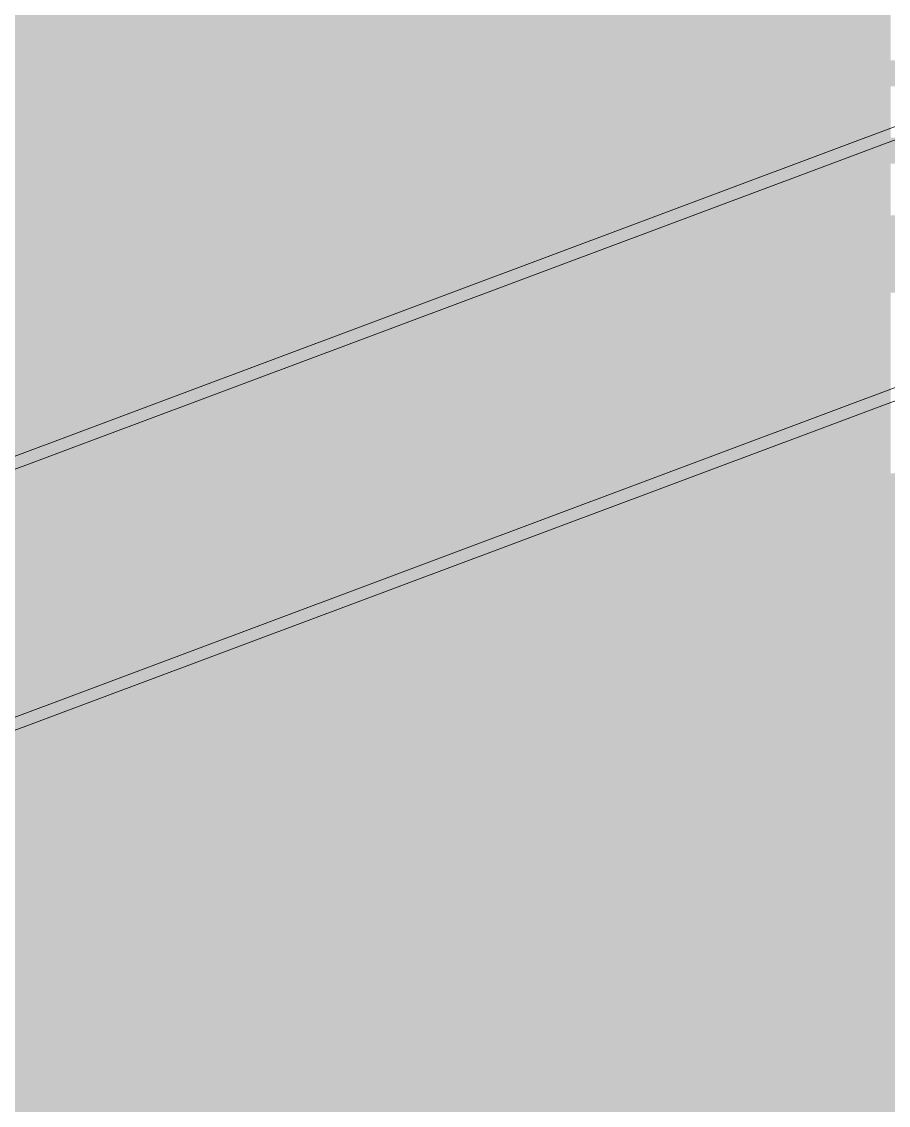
# Paper-space layout '03 3D Building and Roof' of a CAD drawing. Header units: millimetres. Extents: x 5 to 415, y 5 to 292.
# Drawn here: x 102.4 to 108.16, y 52.09 to 59.29 of the extents above; entities that cross this region are included whole.
import ezdxf

# ---------------------------------------------------------------- set-up
doc = ezdxf.new("R2010")
doc.units = ezdxf.units.MM
doc.layers.add('EXISTING', color=7, linetype='Continuous')
doc.layers.add('IMAGES', color=7, linetype='Continuous')

# ---------------------------------------------------------------- blocks, each defined once
blk = doc.blocks.new('SHEET_03')
at = {"layer": 'EXISTING', "color": 250, "lineweight": 9}
for p, q in [((96.0607, 54.0393), (211.6034, 97.3224)), ((96.0607, 53.9519), (211.6034, 97.235)), ((96.0607, 52.3058), (211.6034, 95.5888)), ((96.0607, 52.2184), (211.6034, 95.5014))]:
    blk.add_line(p, q, dxfattribs=at)
at = {"layer": 'IMAGES', "color": 7}
for points in [[(96.866, 59.2), (107.3191, 59.2), (96.866, 59.3714), (107.3191, 59.3714)], [(107.3191, 59.2), (107.4905, 59.2), (107.3191, 59.3714), (107.4905, 59.3714)], [(107.4905, 59.2), (107.8332, 59.2), (107.4905, 59.3714), (107.8332, 59.3714)], [(107.8332, 59.2), (108.1759, 59.2), (107.8332, 59.3714), (108.1759, 59.3714)], [(96.6946, 59.0286), (106.6337, 59.0286), (96.6946, 59.2), (106.6337, 59.2)], [(106.6337, 59.0286), (107.1478, 59.0286), (106.6337, 59.2), (107.1478, 59.2)], [(107.1478, 59.0286), (107.3191, 59.0286), (107.1478, 59.2), (107.3191, 59.2)], [(107.3191, 59.0286), (107.6619, 59.0286), (107.3191, 59.2), (107.6619, 59.2)], [(107.6619, 59.0286), (107.8332, 59.0286), (107.6619, 59.2), (107.8332, 59.2)], [(107.8332, 59.0286), (108.0046, 59.0286), (107.8332, 59.2), (108.0046, 59.2)], [(108.0046, 59.0286), (108.1759, 59.0286), (108.0046, 59.2), (108.1759, 59.2)], [(96.6946, 58.8571), (106.1196, 58.8571), (96.6946, 59.0286), (106.1196, 59.0286)], [(106.1196, 58.8571), (106.2909, 58.8571), (106.1196, 59.0286), (106.2909, 59.0286)], [(106.2909, 58.8571), (106.4623, 58.8571), (106.2909, 59.0286), (106.4623, 59.0286)], [(106.4623, 58.8571), (106.6337, 58.8571), (106.4623, 59.0286), (106.6337, 59.0286)], [(106.6337, 58.8571), (106.805, 58.8571), (106.6337, 59.0286), (106.805, 59.0286)], [(106.805, 58.8571), (106.9764, 58.8571), (106.805, 59.0286), (106.9764, 59.0286)], [(106.9764, 58.8571), (107.4905, 58.8571), (106.9764, 59.0286), (107.4905, 59.0286)], [(107.4905, 58.8571), (107.8332, 58.8571), (107.4905, 59.0286), (107.8332, 59.0286)], [(107.8332, 58.8571), (108.3473, 58.8571), (107.8332, 59.0286), (108.3473, 59.0286)], [(96.6946, 58.6857), (105.9482, 58.6857), (96.6946, 58.8571), (105.9482, 58.8571)], [(105.9482, 58.6857), (106.1196, 58.6857), (105.9482, 58.8571), (106.1196, 58.8571)], [(106.1196, 58.5143), (106.2909, 58.5143), (106.1196, 58.8571), (106.2909, 58.8571)], [(106.2909, 58.6857), (106.4623, 58.6857), (106.2909, 58.8571), (106.4623, 58.8571)], [(106.4623, 58.6857), (106.9764, 58.6857), (106.4623, 58.8571), (106.9764, 58.8571)], [(106.9764, 58.6857), (107.1478, 58.6857), (106.9764, 58.8571), (107.1478, 58.8571)], [(107.1478, 58.6857), (108.1759, 58.6857), (107.1478, 58.8571), (108.1759, 58.8571)], [(96.6946, 58.5143), (105.2628, 58.5143), (96.6946, 58.6857), (105.2628, 58.6857)], [(105.2628, 58.5143), (105.6055, 58.5143), (105.2628, 58.6857), (105.6055, 58.6857)], [(105.6055, 58.5143), (105.7769, 58.5143), (105.6055, 58.6857), (105.7769, 58.6857)], [(105.7769, 58.5143), (105.9482, 58.5143), (105.7769, 58.6857), (105.9482, 58.6857)], [(105.9482, 58.5143), (106.1196, 58.5143), (105.9482, 58.6857), (106.1196, 58.6857)], [(106.2909, 58.5143), (106.805, 58.5143), (106.2909, 58.6857), (106.805, 58.6857)], [(106.805, 58.5143), (106.9764, 58.5143), (106.805, 58.6857), (106.9764, 58.6857)], [(106.9764, 58.5143), (107.6619, 58.5143), (106.9764, 58.6857), (107.6619, 58.6857)], [(107.6619, 58.5143), (107.8332, 58.5143), (107.6619, 58.6857), (107.8332, 58.6857)], [(107.8332, 58.5143), (108.0046, 58.5143), (107.8332, 58.6857), (108.0046, 58.6857)], [(108.0046, 58.5143), (108.1759, 58.5143), (108.0046, 58.6857), (108.1759, 58.6857)], [(96.6946, 58.3429), (104.92, 58.3429), (96.6946, 58.5143), (104.92, 58.5143)], [(104.92, 58.3429), (105.2628, 58.3429), (104.92, 58.5143), (105.2628, 58.5143)], [(105.2628, 58.3429), (105.6055, 58.3429), (105.2628, 58.5143), (105.6055, 58.5143)], [(105.6055, 58.3429), (105.7769, 58.3429), (105.6055, 58.5143), (105.7769, 58.5143)], [(105.7769, 58.3429), (106.1196, 58.3429), (105.7769, 58.5143), (106.1196, 58.5143)], [(106.1196, 58.3429), (106.2909, 58.3429), (106.1196, 58.5143), (106.2909, 58.5143)], [(106.2909, 58.3429), (106.9764, 58.3429), (106.2909, 58.5143), (106.9764, 58.5143)], [(106.9764, 58.3429), (107.3191, 58.3429), (106.9764, 58.5143), (107.3191, 58.5143)], [(107.3191, 58.3429), (107.4905, 58.3429), (107.3191, 58.5143), (107.4905, 58.5143)], [(107.4905, 58.3429), (107.6619, 58.3429), (107.4905, 58.5143), (107.6619, 58.5143)], [(107.6619, 58.3429), (107.8332, 58.3429), (107.6619, 58.5143), (107.8332, 58.5143)], [(107.8332, 58.3429), (108.3473, 58.3429), (107.8332, 58.5143), (108.3473, 58.5143)], [(96.6946, 58.1714), (104.406, 58.1714), (96.6946, 58.3429), (104.406, 58.3429)], [(104.406, 58.1714), (104.7487, 58.1714), (104.406, 58.3429), (104.7487, 58.3429)], [(104.7487, 58.1714), (105.0914, 58.1714), (104.7487, 58.3429), (105.0914, 58.3429)], [(105.0914, 58.1714), (105.2628, 58.1714), (105.0914, 58.3429), (105.2628, 58.3429)], [(105.2628, 58.1714), (105.4341, 58.1714), (105.2628, 58.3429), (105.4341, 58.3429)], [(105.4341, 58.1714), (105.7769, 58.1714), (105.4341, 58.3429), (105.7769, 58.3429)], [(105.7769, 58.1714), (106.805, 58.1714), (105.7769, 58.3429), (106.805, 58.3429)], [(106.805, 58.1714), (106.9764, 58.1714), (106.805, 58.3429), (106.9764, 58.3429)], [(106.9764, 58.1714), (107.1478, 58.1714), (106.9764, 58.3429), (107.1478, 58.3429)], [(107.1478, 58.1714), (107.3191, 58.1714), (107.1478, 58.3429), (107.3191, 58.3429)], [(107.3191, 58.1714), (107.4905, 58.1714), (107.3191, 58.3429), (107.4905, 58.3429)], [(107.4905, 58.1714), (107.8332, 58.1714), (107.4905, 58.3429), (107.8332, 58.3429)], [(107.8332, 58.1714), (108.1759, 58.1714), (107.8332, 58.3429), (108.1759, 58.3429)], [(96.6946, 58), (103.8919, 58), (96.6946, 58.1714), (103.8919, 58.1714)], [(103.8919, 58), (104.406, 58), (103.8919, 58.1714), (104.406, 58.1714)], [(104.406, 58), (104.5773, 58), (104.406, 58.1714), (104.5773, 58.1714)], [(104.5773, 58), (104.7487, 58), (104.5773, 58.1714), (104.7487, 58.1714)], [(104.7487, 58), (106.1196, 58), (104.7487, 58.1714), (106.1196, 58.1714)], [(106.1196, 58), (106.6337, 58), (106.1196, 58.1714), (106.6337, 58.1714)], [(106.6337, 58), (106.805, 58), (106.6337, 58.1714), (106.805, 58.1714)], [(106.805, 58), (106.9764, 58), (106.805, 58.1714), (106.9764, 58.1714)], [(106.9764, 58), (107.3191, 58), (106.9764, 58.1714), (107.3191, 58.1714)], [(107.3191, 58), (107.6619, 58), (107.3191, 58.1714), (107.6619, 58.1714)], [(107.6619, 58), (107.8332, 58), (107.6619, 58.1714), (107.8332, 58.1714)], [(107.8332, 58), (108.1759, 58), (107.8332, 58.1714), (108.1759, 58.1714)], [(96.6946, 57.8286), (103.5491, 57.8286), (96.6946, 58), (103.5491, 58)], [(103.5491, 57.8286), (103.7205, 57.8286), (103.5491, 58), (103.7205, 58)], [(103.7205, 57.8286), (103.8919, 57.8286), (103.7205, 58), (103.8919, 58)], [(103.8919, 57.8286), (104.2346, 57.8286), (103.8919, 58), (104.2346, 58)], [(104.2346, 57.8286), (104.406, 57.8286), (104.2346, 58), (104.406, 58)], [(104.406, 57.8286), (104.7487, 57.8286), (104.406, 58), (104.7487, 58)], [(104.7487, 57.8286), (105.7769, 57.8286), (104.7487, 58), (105.7769, 58)], [(105.7769, 57.8286), (105.9482, 57.8286), (105.7769, 58), (105.9482, 58)], [(105.9482, 57.8286), (106.1196, 57.8286), (105.9482, 58), (106.1196, 58)], [(106.1196, 57.8286), (106.2909, 57.8286), (106.1196, 58), (106.2909, 58)], [(106.2909, 57.8286), (106.4623, 57.8286), (106.2909, 58), (106.4623, 58)], [(106.4623, 57.8286), (106.6337, 57.8286), (106.4623, 58), (106.6337, 58)], [(106.6337, 57.8286), (106.805, 57.8286), (106.6337, 58), (106.805, 58)], [(106.805, 57.8286), (106.9764, 57.8286), (106.805, 58), (106.9764, 58)], [(106.9764, 57.8286), (107.1478, 57.8286), (106.9764, 58), (107.1478, 58)], [(107.1478, 57.8286), (107.3191, 57.8286), (107.1478, 58), (107.3191, 58)], [(107.3191, 57.8286), (107.6619, 57.8286), (107.3191, 58), (107.6619, 58)], [(107.6619, 57.8286), (109.3755, 57.8286), (107.6619, 58), (109.3755, 58)], [(96.6946, 57.6571), (103.035, 57.6571), (96.6946, 57.8286), (103.035, 57.8286)], [(103.035, 57.6571), (103.2064, 57.6571), (103.035, 57.8286), (103.2064, 57.8286)], [(103.2064, 57.6571), (103.3778, 57.6571), (103.2064, 57.8286), (103.3778, 57.8286)], [(103.3778, 57.6571), (103.5491, 57.6571), (103.3778, 57.8286), (103.5491, 57.8286)], [(103.5491, 57.6571), (103.7205, 57.6571), (103.5491, 57.8286), (103.7205, 57.8286)], [(103.7205, 57.6571), (103.8919, 57.6571), (103.7205, 57.8286), (103.8919, 57.8286)], [(103.8919, 57.6571), (104.2346, 57.6571), (103.8919, 57.8286), (104.2346, 57.8286)], [(104.2346, 57.6571), (104.406, 57.6571), (104.2346, 57.8286), (104.406, 57.8286)], [(104.406, 57.6571), (105.2628, 57.6571), (104.406, 57.8286), (105.2628, 57.8286)], [(105.2628, 57.6571), (105.4341, 57.6571), (105.2628, 57.8286), (105.4341, 57.8286)], [(105.4341, 57.6571), (105.6055, 57.6571), (105.4341, 57.8286), (105.6055, 57.8286)], [(105.6055, 57.6571), (105.7769, 57.6571), (105.6055, 57.8286), (105.7769, 57.8286)], [(105.7769, 57.6571), (105.9482, 57.6571), (105.7769, 57.8286), (105.9482, 57.8286)], [(105.9482, 57.4857), (106.1196, 57.4857), (105.9482, 57.8286), (106.1196, 57.8286)], [(106.1196, 57.6571), (106.2909, 57.6571), (106.1196, 57.8286), (106.2909, 57.8286)], [(106.2909, 57.6571), (106.4623, 57.6571), (106.2909, 57.8286), (106.4623, 57.8286)], [(106.4623, 57.6571), (106.6337, 57.6571), (106.4623, 57.8286), (106.6337, 57.8286)], [(106.6337, 57.6571), (106.805, 57.6571), (106.6337, 57.8286), (106.805, 57.8286)], [(106.805, 57.6571), (107.3191, 57.6571), (106.805, 57.8286), (107.3191, 57.8286)], [(107.3191, 57.6571), (108.69, 57.6571), (107.3191, 57.8286), (108.69, 57.8286)], [(96.6946, 57.4857), (102.521, 57.4857), (96.6946, 57.6571), (102.521, 57.6571)], [(102.521, 57.4857), (102.8637, 57.4857), (102.521, 57.6571), (102.8637, 57.6571)], [(102.8637, 57.4857), (103.035, 57.4857), (102.8637, 57.6571), (103.035, 57.6571)], [(103.035, 57.4857), (103.2064, 57.4857), (103.035, 57.6571), (103.2064, 57.6571)], [(103.2064, 57.4857), (103.3778, 57.4857), (103.2064, 57.6571), (103.3778, 57.6571)], [(103.3778, 57.4857), (103.5491, 57.4857), (103.3778, 57.6571), (103.5491, 57.6571)], [(103.5491, 57.4857), (103.7205, 57.4857), (103.5491, 57.6571), (103.7205, 57.6571)], [(103.7205, 57.4857), (104.7487, 57.4857), (103.7205, 57.6571), (104.7487, 57.6571)], [(104.7487, 57.4857), (105.0914, 57.4857), (104.7487, 57.6571), (105.0914, 57.6571)], [(105.0914, 57.4857), (105.2628, 57.4857), (105.0914, 57.6571), (105.2628, 57.6571)], [(105.2628, 57.4857), (105.4341, 57.4857), (105.2628, 57.6571), (105.4341, 57.6571)], [(105.4341, 57.4857), (105.6055, 57.4857), (105.4341, 57.6571), (105.6055, 57.6571)], [(105.6055, 57.4857), (105.9482, 57.4857), (105.6055, 57.6571), (105.9482, 57.6571)], [(106.1196, 57.4857), (106.2909, 57.4857), (106.1196, 57.6571), (106.2909, 57.6571)], [(106.2909, 57.4857), (106.6337, 57.4857), (106.2909, 57.6571), (106.6337, 57.6571)], [(106.6337, 57.4857), (108.3473, 57.4857), (106.6337, 57.6571), (108.3473, 57.6571)], [(102.3496, 57.3143), (102.521, 57.3143), (102.3496, 57.4857), (102.521, 57.4857)], [(102.521, 57.3143), (102.6923, 57.3143), (102.521, 57.4857), (102.6923, 57.4857)], [(102.6923, 57.3143), (102.8637, 57.3143), (102.6923, 57.4857), (102.8637, 57.4857)], [(102.8637, 57.3143), (103.035, 57.3143), (102.8637, 57.4857), (103.035, 57.4857)], [(103.035, 57.3143), (103.2064, 57.3143), (103.035, 57.4857), (103.2064, 57.4857)], [(103.2064, 57.3143), (104.406, 57.3143), (103.2064, 57.4857), (104.406, 57.4857)], [(104.406, 57.3143), (104.5773, 57.3143), (104.406, 57.4857), (104.5773, 57.4857)], [(104.5773, 57.3143), (104.7487, 57.3143), (104.5773, 57.4857), (104.7487, 57.4857)], [(104.7487, 57.3143), (104.92, 57.3143), (104.7487, 57.4857), (104.92, 57.4857)], [(104.92, 57.3143), (105.0914, 57.3143), (104.92, 57.4857), (105.0914, 57.4857)], [(105.0914, 57.3143), (105.6055, 57.3143), (105.0914, 57.4857), (105.6055, 57.4857)], [(105.6055, 57.3143), (105.7769, 57.3143), (105.6055, 57.4857), (105.7769, 57.4857)], [(105.7769, 57.3143), (105.9482, 57.3143), (105.7769, 57.4857), (105.9482, 57.4857)], [(105.9482, 57.3143), (106.2909, 57.3143), (105.9482, 57.4857), (106.2909, 57.4857)], [(106.2909, 57.3143), (107.8332, 57.3143), (106.2909, 57.4857), (107.8332, 57.4857)], [(107.8332, 57.3143), (108.0046, 57.3143), (107.8332, 57.4857), (108.0046, 57.4857)], [(108.0046, 57.3143), (108.1759, 57.3143), (108.0046, 57.4857), (108.1759, 57.4857)], [(102.3496, 57.1429), (102.521, 57.1429), (102.3496, 57.3143), (102.521, 57.3143)], [(102.521, 57.1429), (103.035, 57.1429), (102.521, 57.3143), (103.035, 57.3143)], [(103.035, 57.1429), (103.2064, 57.1429), (103.035, 57.3143), (103.2064, 57.3143)], [(103.2064, 57.1429), (103.8919, 57.1429), (103.2064, 57.3143), (103.8919, 57.3143)], [(103.8919, 57.1429), (104.406, 57.1429), (103.8919, 57.3143), (104.406, 57.3143)], [(104.406, 57.1429), (104.5773, 57.1429), (104.406, 57.3143), (104.5773, 57.3143)], [(104.5773, 57.1429), (104.7487, 57.1429), (104.5773, 57.3143), (104.7487, 57.3143)], [(104.7487, 57.1429), (104.92, 57.1429), (104.7487, 57.3143), (104.92, 57.3143)], [(104.92, 57.1429), (105.0914, 57.1429), (104.92, 57.3143), (105.0914, 57.3143)], [(105.0914, 57.1429), (105.2628, 57.1429), (105.0914, 57.3143), (105.2628, 57.3143)], [(105.2628, 57.1429), (105.4341, 57.1429), (105.2628, 57.3143), (105.4341, 57.3143)], [(105.4341, 57.1429), (105.7769, 57.1429), (105.4341, 57.3143), (105.7769, 57.3143)], [(105.7769, 57.1429), (107.3191, 57.1429), (105.7769, 57.3143), (107.3191, 57.3143)], [(107.3191, 57.1429), (107.4905, 57.1429), (107.3191, 57.3143), (107.4905, 57.3143)], [(107.4905, 57.1429), (107.6619, 57.1429), (107.4905, 57.3143), (107.6619, 57.3143)], [(107.6619, 57.1429), (107.8332, 57.1429), (107.6619, 57.3143), (107.8332, 57.3143)], [(107.8332, 57.1429), (108.0046, 57.1429), (107.8332, 57.3143), (108.0046, 57.3143)], [(108.0046, 57.1429), (108.1759, 57.1429), (108.0046, 57.3143), (108.1759, 57.3143)], [(102.3496, 56.9714), (103.3778, 56.9714), (102.3496, 57.1429), (103.3778, 57.1429)], [(103.3778, 56.9714), (103.5491, 56.9714), (103.3778, 57.1429), (103.5491, 57.1429)], [(103.5491, 56.9714), (103.7205, 56.9714), (103.5491, 57.1429), (103.7205, 57.1429)], [(103.7205, 56.9714), (103.8919, 56.9714), (103.7205, 57.1429), (103.8919, 57.1429)], [(103.8919, 56.9714), (104.0632, 56.9714), (103.8919, 57.1429), (104.0632, 57.1429)], [(104.0632, 56.9714), (104.2346, 56.9714), (104.0632, 57.1429), (104.2346, 57.1429)], [(104.2346, 56.9714), (104.7487, 56.9714), (104.2346, 57.1429), (104.7487, 57.1429)], [(104.7487, 56.9714), (104.92, 56.9714), (104.7487, 57.1429), (104.92, 57.1429)], [(104.92, 56.9714), (105.0914, 56.9714), (104.92, 57.1429), (105.0914, 57.1429)], [(105.0914, 56.9714), (105.4341, 56.9714), (105.0914, 57.1429), (105.4341, 57.1429)], [(105.4341, 56.9714), (106.9764, 56.9714), (105.4341, 57.1429), (106.9764, 57.1429)], [(106.9764, 56.9714), (107.1478, 56.9714), (106.9764, 57.1429), (107.1478, 57.1429)], [(107.1478, 56.9714), (107.3191, 56.9714), (107.1478, 57.1429), (107.3191, 57.1429)], [(107.3191, 56.9714), (107.6619, 56.9714), (107.3191, 57.1429), (107.6619, 57.1429)], [(107.6619, 56.9714), (107.8332, 56.9714), (107.6619, 57.1429), (107.8332, 57.1429)], [(107.8332, 56.9714), (108.0046, 56.9714), (107.8332, 57.1429), (108.0046, 57.1429)], [(108.0046, 56.8), (108.1759, 56.8), (108.0046, 57.1429), (108.1759, 57.1429)], [(102.3496, 56.8), (103.035, 56.8), (102.3496, 56.9714), (103.035, 56.9714)], [(103.035, 56.8), (103.2064, 56.8), (103.035, 56.9714), (103.2064, 56.9714)], [(103.2064, 56.8), (103.3778, 56.8), (103.2064, 56.9714), (103.3778, 56.9714)], [(103.3778, 56.8), (103.5491, 56.8), (103.3778, 56.9714), (103.5491, 56.9714)], [(103.5491, 56.8), (103.7205, 56.8), (103.5491, 56.9714), (103.7205, 56.9714)], [(103.7205, 56.8), (103.8919, 56.8), (103.7205, 56.9714), (103.8919, 56.9714)], [(103.8919, 56.8), (104.0632, 56.8), (103.8919, 56.9714), (104.0632, 56.9714)], [(104.0632, 56.8), (104.2346, 56.8), (104.0632, 56.9714), (104.2346, 56.9714)], [(104.2346, 56.8), (104.406, 56.8), (104.2346, 56.9714), (104.406, 56.9714)], [(104.406, 56.8), (104.5773, 56.8), (104.406, 56.9714), (104.5773, 56.9714)], [(104.5773, 56.8), (105.0914, 56.8), (104.5773, 56.9714), (105.0914, 56.9714)], [(105.0914, 56.8), (106.4623, 56.8), (105.0914, 56.9714), (106.4623, 56.9714)], [(106.4623, 56.8), (106.6337, 56.8), (106.4623, 56.9714), (106.6337, 56.9714)], [(106.6337, 56.8), (106.9764, 56.8), (106.6337, 56.9714), (106.9764, 56.9714)], [(106.9764, 56.8), (107.1478, 56.8), (106.9764, 56.9714), (107.1478, 56.9714)], [(107.1478, 56.8), (107.3191, 56.8), (107.1478, 56.9714), (107.3191, 56.9714)], [(107.3191, 56.8), (107.4905, 56.8), (107.3191, 56.9714), (107.4905, 56.9714)], [(107.4905, 56.8), (107.6619, 56.8), (107.4905, 56.9714), (107.6619, 56.9714)], [(107.6619, 56.8), (107.8332, 56.8), (107.6619, 56.9714), (107.8332, 56.9714)], [(107.8332, 56.8), (108.0046, 56.8), (107.8332, 56.9714), (108.0046, 56.9714)], [(102.3496, 56.6286), (103.035, 56.6286), (102.3496, 56.8), (103.035, 56.8)], [(103.035, 56.6286), (103.2064, 56.6286), (103.035, 56.8), (103.2064, 56.8)], [(103.2064, 56.4571), (103.3778, 56.4571), (103.2064, 56.8), (103.3778, 56.8)], [(103.3778, 56.6286), (103.5491, 56.6286), (103.3778, 56.8), (103.5491, 56.8)], [(103.5491, 56.6286), (103.7205, 56.6286), (103.5491, 56.8), (103.7205, 56.8)], [(103.7205, 56.6286), (103.8919, 56.6286), (103.7205, 56.8), (103.8919, 56.8)], [(103.8919, 56.6286), (104.0632, 56.6286), (103.8919, 56.8), (104.0632, 56.8)], [(104.0632, 56.6286), (104.2346, 56.6286), (104.0632, 56.8), (104.2346, 56.8)], [(104.2346, 56.6286), (104.406, 56.6286), (104.2346, 56.8), (104.406, 56.8)], [(104.406, 56.6286), (106.4623, 56.6286), (104.406, 56.8), (106.4623, 56.8)], [(106.4623, 56.6286), (106.805, 56.6286), (106.4623, 56.8), (106.805, 56.8)], [(106.805, 56.6286), (106.9764, 56.6286), (106.805, 56.8), (106.9764, 56.8)], [(106.9764, 56.4571), (107.1478, 56.4571), (106.9764, 56.8), (107.1478, 56.8)], [(107.1478, 56.6286), (107.3191, 56.6286), (107.1478, 56.8), (107.3191, 56.8)], [(107.3191, 56.6286), (107.4905, 56.6286), (107.3191, 56.8), (107.4905, 56.8)], [(107.4905, 56.6286), (107.6619, 56.6286), (107.4905, 56.8), (107.6619, 56.8)], [(107.6619, 56.6286), (107.8332, 56.6286), (107.6619, 56.8), (107.8332, 56.8)], [(107.8332, 56.4571), (108.0046, 56.4571), (107.8332, 56.8), (108.0046, 56.8)], [(108.0046, 56.6286), (108.1759, 56.6286), (108.0046, 56.8), (108.1759, 56.8)], [(102.3496, 56.4571), (102.521, 56.4571), (102.3496, 56.6286), (102.521, 56.6286)], [(102.521, 56.4571), (102.6923, 56.4571), (102.521, 56.6286), (102.6923, 56.6286)], [(102.6923, 56.4571), (102.8637, 56.4571), (102.6923, 56.6286), (102.8637, 56.6286)], [(102.8637, 56.4571), (103.2064, 56.4571), (102.8637, 56.6286), (103.2064, 56.6286)], [(103.3778, 56.4571), (103.5491, 56.4571), (103.3778, 56.6286), (103.5491, 56.6286)], [(103.5491, 56.4571), (103.7205, 56.4571), (103.5491, 56.6286), (103.7205, 56.6286)], [(103.7205, 56.4571), (103.8919, 56.4571), (103.7205, 56.6286), (103.8919, 56.6286)], [(103.8919, 56.4571), (105.9482, 56.4571), (103.8919, 56.6286), (105.9482, 56.6286)], [(105.9482, 56.4571), (106.4623, 56.4571), (105.9482, 56.6286), (106.4623, 56.6286)], [(106.4623, 56.4571), (106.805, 56.4571), (106.4623, 56.6286), (106.805, 56.6286)], [(106.805, 56.4571), (106.9764, 56.4571), (106.805, 56.6286), (106.9764, 56.6286)], [(107.1478, 56.4571), (107.3191, 56.4571), (107.1478, 56.6286), (107.3191, 56.6286)], [(107.3191, 56.4571), (107.4905, 56.4571), (107.3191, 56.6286), (107.4905, 56.6286)], [(107.4905, 56.4571), (107.8332, 56.4571), (107.4905, 56.6286), (107.8332, 56.6286)], [(108.0046, 56.4571), (108.1759, 56.4571), (108.0046, 56.6286), (108.1759, 56.6286)], [(102.3496, 56.2857), (102.521, 56.2857), (102.3496, 56.4571), (102.521, 56.4571)], [(102.521, 56.2857), (102.6923, 56.2857), (102.521, 56.4571), (102.6923, 56.4571)], [(102.6923, 56.2857), (103.035, 56.2857), (102.6923, 56.4571), (103.035, 56.4571)], [(103.035, 56.2857), (103.2064, 56.2857), (103.035, 56.4571), (103.2064, 56.4571)], [(103.2064, 56.2857), (103.5491, 56.2857), (103.2064, 56.4571), (103.5491, 56.4571)], [(103.5491, 56.2857), (105.2628, 56.2857), (103.5491, 56.4571), (105.2628, 56.4571)], [(105.2628, 56.2857), (105.6055, 56.2857), (105.2628, 56.4571), (105.6055, 56.4571)], [(105.6055, 56.2857), (105.7769, 56.2857), (105.6055, 56.4571), (105.7769, 56.4571)], [(105.7769, 56.2857), (105.9482, 56.2857), (105.7769, 56.4571), (105.9482, 56.4571)], [(105.9482, 56.2857), (106.1196, 56.2857), (105.9482, 56.4571), (106.1196, 56.4571)], [(106.1196, 56.2857), (106.2909, 56.2857), (106.1196, 56.4571), (106.2909, 56.4571)], [(106.2909, 56.2857), (106.4623, 56.2857), (106.2909, 56.4571), (106.4623, 56.4571)], [(106.4623, 56.2857), (106.6337, 56.2857), (106.4623, 56.4571), (106.6337, 56.4571)], [(106.6337, 56.2857), (106.805, 56.2857), (106.6337, 56.4571), (106.805, 56.4571)], [(106.805, 56.2857), (107.1478, 56.2857), (106.805, 56.4571), (107.1478, 56.4571)], [(107.1478, 56.2857), (107.3191, 56.2857), (107.1478, 56.4571), (107.3191, 56.4571)], [(107.3191, 56.2857), (107.4905, 56.2857), (107.3191, 56.4571), (107.4905, 56.4571)], [(107.4905, 56.2857), (107.6619, 56.2857), (107.4905, 56.4571), (107.6619, 56.4571)], [(107.6619, 56.2857), (108.1759, 56.2857), (107.6619, 56.4571), (108.1759, 56.4571)], [(102.0069, 56.1143), (102.521, 56.1143), (102.0069, 56.2857), (102.521, 56.2857)], [(102.521, 56.1143), (102.6923, 56.1143), (102.521, 56.2857), (102.6923, 56.2857)], [(102.6923, 56.1143), (102.8637, 56.1143), (102.6923, 56.2857), (102.8637, 56.2857)], [(102.8637, 56.1143), (103.035, 56.1143), (102.8637, 56.2857), (103.035, 56.2857)], [(103.035, 56.1143), (104.5773, 56.1143), (103.035, 56.2857), (104.5773, 56.2857)], [(104.5773, 56.1143), (104.7487, 56.1143), (104.5773, 56.2857), (104.7487, 56.2857)], [(104.7487, 56.1143), (105.0914, 56.1143), (104.7487, 56.2857), (105.0914, 56.2857)], [(105.0914, 56.1143), (105.2628, 56.1143), (105.0914, 56.2857), (105.2628, 56.2857)], [(105.2628, 56.1143), (105.4341, 56.1143), (105.2628, 56.2857), (105.4341, 56.2857)], [(105.4341, 56.1143), (105.6055, 56.1143), (105.4341, 56.2857), (105.6055, 56.2857)], [(105.6055, 56.1143), (105.9482, 56.1143), (105.6055, 56.2857), (105.9482, 56.2857)], [(105.9482, 56.1143), (106.1196, 56.1143), (105.9482, 56.2857), (106.1196, 56.2857)], [(106.1196, 56.1143), (106.2909, 56.1143), (106.1196, 56.2857), (106.2909, 56.2857)], [(106.2909, 56.1143), (106.4623, 56.1143), (106.2909, 56.2857), (106.4623, 56.2857)], [(106.4623, 56.1143), (106.6337, 56.1143), (106.4623, 56.2857), (106.6337, 56.2857)], [(106.6337, 56.1143), (106.9764, 56.1143), (106.6337, 56.2857), (106.9764, 56.2857)], [(106.9764, 56.1143), (107.1478, 56.1143), (106.9764, 56.2857), (107.1478, 56.2857)], [(107.1478, 56.1143), (107.4905, 56.1143), (107.1478, 56.2857), (107.4905, 56.2857)], [(107.4905, 56.1143), (107.6619, 56.1143), (107.4905, 56.2857), (107.6619, 56.2857)], [(107.6619, 56.1143), (152.0449, 56.1143), (107.6619, 56.2857), (152.0449, 56.2857)], [(102.3496, 55.9429), (102.6923, 55.9429), (102.3496, 56.1143), (102.6923, 56.1143)], [(102.6923, 55.9429), (104.406, 55.9429), (102.6923, 56.1143), (104.406, 56.1143)], [(104.406, 55.9429), (104.5773, 55.9429), (104.406, 56.1143), (104.5773, 56.1143)], [(104.5773, 55.9429), (104.7487, 55.9429), (104.5773, 56.1143), (104.7487, 56.1143)], [(104.7487, 55.9429), (105.0914, 55.9429), (104.7487, 56.1143), (105.0914, 56.1143)], [(105.0914, 55.9429), (105.2628, 55.9429), (105.0914, 56.1143), (105.2628, 56.1143)], [(105.2628, 55.9429), (105.4341, 55.9429), (105.2628, 56.1143), (105.4341, 56.1143)], [(105.4341, 55.9429), (105.6055, 55.9429), (105.4341, 56.1143), (105.6055, 56.1143)], [(105.6055, 55.9429), (105.7769, 55.9429), (105.6055, 56.1143), (105.7769, 56.1143)], [(105.7769, 55.9429), (105.9482, 55.9429), (105.7769, 56.1143), (105.9482, 56.1143)], [(105.9482, 55.9429), (106.1196, 55.9429), (105.9482, 56.1143), (106.1196, 56.1143)], [(106.1196, 55.9429), (106.6337, 55.9429), (106.1196, 56.1143), (106.6337, 56.1143)], [(106.6337, 55.9429), (106.805, 55.9429), (106.6337, 56.1143), (106.805, 56.1143)], [(106.805, 55.9429), (106.9764, 55.9429), (106.805, 56.1143), (106.9764, 56.1143)], [(106.9764, 55.9429), (107.1478, 55.9429), (106.9764, 56.1143), (107.1478, 56.1143)], [(107.1478, 55.9429), (107.4905, 55.9429), (107.1478, 56.1143), (107.4905, 56.1143)], [(107.4905, 55.9429), (151.8735, 55.9429), (107.4905, 56.1143), (151.8735, 56.1143)], [(102.1782, 55.7714), (103.7205, 55.7714), (102.1782, 55.9429), (103.7205, 55.9429)], [(103.7205, 55.7714), (103.8919, 55.7714), (103.7205, 55.9429), (103.8919, 55.9429)], [(103.8919, 55.7714), (104.2346, 55.7714), (103.8919, 55.9429), (104.2346, 55.9429)], [(104.2346, 55.7714), (104.406, 55.7714), (104.2346, 55.9429), (104.406, 55.9429)], [(104.406, 55.7714), (104.5773, 55.7714), (104.406, 55.9429), (104.5773, 55.9429)], [(104.5773, 55.7714), (104.7487, 55.7714), (104.5773, 55.9429), (104.7487, 55.9429)], [(104.7487, 55.7714), (105.0914, 55.7714), (104.7487, 55.9429), (105.0914, 55.9429)], [(105.0914, 55.7714), (105.2628, 55.7714), (105.0914, 55.9429), (105.2628, 55.9429)], [(105.2628, 55.7714), (105.4341, 55.7714), (105.2628, 55.9429), (105.4341, 55.9429)], [(105.4341, 55.7714), (105.6055, 55.7714), (105.4341, 55.9429), (105.6055, 55.9429)], [(105.6055, 55.7714), (105.7769, 55.7714), (105.6055, 55.9429), (105.7769, 55.9429)], [(105.7769, 55.7714), (105.9482, 55.7714), (105.7769, 55.9429), (105.9482, 55.9429)], [(105.9482, 55.7714), (106.2909, 55.7714), (105.9482, 55.9429), (106.2909, 55.9429)], [(106.2909, 55.7714), (106.4623, 55.7714), (106.2909, 55.9429), (106.4623, 55.9429)], [(106.4623, 55.7714), (106.6337, 55.7714), (106.4623, 55.9429), (106.6337, 55.9429)], [(106.6337, 55.7714), (106.805, 55.7714), (106.6337, 55.9429), (106.805, 55.9429)], [(106.805, 55.7714), (106.9764, 55.7714), (106.805, 55.9429), (106.9764, 55.9429)], [(106.9764, 55.7714), (151.1881, 55.7714), (106.9764, 55.9429), (151.1881, 55.9429)], [(101.6641, 55.6), (103.5491, 55.6), (101.6641, 55.7714), (103.5491, 55.7714)], [(103.5491, 55.6), (103.7205, 55.6), (103.5491, 55.7714), (103.7205, 55.7714)], [(103.7205, 55.6), (104.2346, 55.6), (103.7205, 55.7714), (104.2346, 55.7714)], [(104.2346, 55.6), (104.5773, 55.6), (104.2346, 55.7714), (104.5773, 55.7714)], [(104.5773, 55.6), (104.7487, 55.6), (104.5773, 55.7714), (104.7487, 55.7714)], [(104.7487, 55.6), (104.92, 55.6), (104.7487, 55.7714), (104.92, 55.7714)], [(104.92, 55.6), (105.0914, 55.6), (104.92, 55.7714), (105.0914, 55.7714)], [(105.0914, 55.6), (105.6055, 55.6), (105.0914, 55.7714), (105.6055, 55.7714)], [(105.6055, 55.6), (105.7769, 55.6), (105.6055, 55.7714), (105.7769, 55.7714)], [(105.7769, 55.6), (105.9482, 55.6), (105.7769, 55.7714), (105.9482, 55.7714)], [(105.9482, 55.6), (106.2909, 55.6), (105.9482, 55.7714), (106.2909, 55.7714)], [(106.2909, 55.6), (150.674, 55.6), (106.2909, 55.7714), (150.674, 55.7714)], [(101.3214, 55.4286), (102.8637, 55.4286), (101.3214, 55.6), (102.8637, 55.6)], [(102.8637, 55.4286), (103.035, 55.4286), (102.8637, 55.6), (103.035, 55.6)], [(103.035, 55.4286), (103.2064, 55.4286), (103.035, 55.6), (103.2064, 55.6)], [(103.2064, 55.4286), (103.3778, 55.4286), (103.2064, 55.6), (103.3778, 55.6)], [(103.3778, 55.4286), (103.7205, 55.4286), (103.3778, 55.6), (103.7205, 55.6)], [(103.7205, 55.4286), (103.8919, 55.4286), (103.7205, 55.6), (103.8919, 55.6)], [(103.8919, 55.4286), (104.0632, 55.4286), (103.8919, 55.6), (104.0632, 55.6)], [(104.0632, 55.4286), (104.2346, 55.4286), (104.0632, 55.6), (104.2346, 55.6)], [(104.2346, 55.4286), (104.406, 55.4286), (104.2346, 55.6), (104.406, 55.6)], [(104.406, 55.4286), (104.5773, 55.4286), (104.406, 55.6), (104.5773, 55.6)], [(104.5773, 55.4286), (104.7487, 55.4286), (104.5773, 55.6), (104.7487, 55.6)], [(104.7487, 55.4286), (105.0914, 55.4286), (104.7487, 55.6), (105.0914, 55.6)], [(105.0914, 55.4286), (105.2628, 55.4286), (105.0914, 55.6), (105.2628, 55.6)], [(105.2628, 55.4286), (105.4341, 55.4286), (105.2628, 55.6), (105.4341, 55.6)], [(105.4341, 55.4286), (105.7769, 55.4286), (105.4341, 55.6), (105.7769, 55.6)], [(105.7769, 55.4286), (105.9482, 55.4286), (105.7769, 55.6), (105.9482, 55.6)], [(105.9482, 55.4286), (150.3313, 55.4286), (105.9482, 55.6), (150.3313, 55.6)], [(100.8073, 55.2571), (102.6923, 55.2571), (100.8073, 55.4286), (102.6923, 55.4286)], [(102.6923, 55.2571), (102.8637, 55.2571), (102.6923, 55.4286), (102.8637, 55.4286)], [(102.8637, 55.2571), (103.035, 55.2571), (102.8637, 55.4286), (103.035, 55.4286)], [(103.035, 55.2571), (103.2064, 55.2571), (103.035, 55.4286), (103.2064, 55.4286)], [(103.2064, 55.2571), (103.7205, 55.2571), (103.2064, 55.4286), (103.7205, 55.4286)], [(103.7205, 55.2571), (103.8919, 55.2571), (103.7205, 55.4286), (103.8919, 55.4286)], [(103.8919, 55.2571), (104.0632, 55.2571), (103.8919, 55.4286), (104.0632, 55.4286)], [(104.0632, 55.2571), (104.2346, 55.2571), (104.0632, 55.4286), (104.2346, 55.4286)], [(104.2346, 55.2571), (104.5773, 55.2571), (104.2346, 55.4286), (104.5773, 55.4286)], [(104.5773, 55.2571), (104.92, 55.2571), (104.5773, 55.4286), (104.92, 55.4286)], [(104.92, 55.2571), (105.0914, 55.2571), (104.92, 55.4286), (105.0914, 55.4286)], [(105.0914, 55.2571), (105.4341, 55.2571), (105.0914, 55.4286), (105.4341, 55.4286)], [(105.4341, 55.2571), (149.8172, 55.2571), (105.4341, 55.4286), (149.8172, 55.4286)], [(102.3496, 54.9143), (102.521, 54.9143), (102.3496, 55.2571), (102.521, 55.2571)], [(102.521, 55.0857), (102.6923, 55.0857), (102.521, 55.2571), (102.6923, 55.2571)], [(102.6923, 55.0857), (102.8637, 55.0857), (102.6923, 55.2571), (102.8637, 55.2571)], [(102.8637, 55.0857), (103.035, 55.0857), (102.8637, 55.2571), (103.035, 55.2571)], [(103.035, 55.0857), (103.2064, 55.0857), (103.035, 55.2571), (103.2064, 55.2571)], [(103.2064, 55.0857), (103.3778, 55.0857), (103.2064, 55.2571), (103.3778, 55.2571)], [(103.3778, 55.0857), (103.5491, 55.0857), (103.3778, 55.2571), (103.5491, 55.2571)], [(103.5491, 55.0857), (103.7205, 55.0857), (103.5491, 55.2571), (103.7205, 55.2571)], [(103.7205, 54.9143), (103.8919, 54.9143), (103.7205, 55.2571), (103.8919, 55.2571)], [(103.8919, 55.0857), (104.2346, 55.0857), (103.8919, 55.2571), (104.2346, 55.2571)], [(104.2346, 55.0857), (104.406, 55.0857), (104.2346, 55.2571), (104.406, 55.2571)], [(104.406, 55.0857), (104.5773, 55.0857), (104.406, 55.2571), (104.5773, 55.2571)], [(104.5773, 55.0857), (104.92, 55.0857), (104.5773, 55.2571), (104.92, 55.2571)], [(104.92, 55.0857), (105.0914, 55.0857), (104.92, 55.2571), (105.0914, 55.2571)], [(105.0914, 55.0857), (149.4745, 55.0857), (105.0914, 55.2571), (149.4745, 55.2571)], [(102.521, 54.9143), (102.8637, 54.9143), (102.521, 55.0857), (102.8637, 55.0857)], [(102.8637, 54.9143), (103.035, 54.9143), (102.8637, 55.0857), (103.035, 55.0857)], [(103.035, 54.9143), (103.2064, 54.9143), (103.035, 55.0857), (103.2064, 55.0857)], [(103.2064, 54.9143), (103.3778, 54.9143), (103.2064, 55.0857), (103.3778, 55.0857)], [(103.3778, 54.9143), (103.5491, 54.9143), (103.3778, 55.0857), (103.5491, 55.0857)], [(103.5491, 54.9143), (103.7205, 54.9143), (103.5491, 55.0857), (103.7205, 55.0857)], [(103.8919, 54.9143), (104.0632, 54.9143), (103.8919, 55.0857), (104.0632, 55.0857)], [(104.0632, 54.9143), (104.406, 54.9143), (104.0632, 55.0857), (104.406, 55.0857)], [(104.406, 54.9143), (104.5773, 54.9143), (104.406, 55.0857), (104.5773, 55.0857)], [(104.5773, 54.9143), (148.9604, 54.9143), (104.5773, 55.0857), (148.9604, 55.0857)], [(102.3496, 54.7429), (102.521, 54.7429), (102.3496, 54.9143), (102.521, 54.9143)], [(102.521, 54.7429), (102.6923, 54.7429), (102.521, 54.9143), (102.6923, 54.9143)], [(102.6923, 54.7429), (102.8637, 54.7429), (102.6923, 54.9143), (102.8637, 54.9143)], [(102.8637, 54.7429), (103.3778, 54.7429), (102.8637, 54.9143), (103.3778, 54.9143)], [(103.3778, 54.7429), (103.5491, 54.7429), (103.3778, 54.9143), (103.5491, 54.9143)], [(103.5491, 54.7429), (103.7205, 54.7429), (103.5491, 54.9143), (103.7205, 54.9143)], [(103.7205, 54.7429), (104.0632, 54.7429), (103.7205, 54.9143), (104.0632, 54.9143)], [(104.0632, 54.7429), (148.4463, 54.7429), (104.0632, 54.9143), (148.4463, 54.9143)], [(102.3496, 54.4), (102.521, 54.4), (102.3496, 54.7429), (102.521, 54.7429)], [(102.521, 54.5714), (102.8637, 54.5714), (102.521, 54.7429), (102.8637, 54.7429)], [(102.8637, 54.5714), (103.035, 54.5714), (102.8637, 54.7429), (103.035, 54.7429)], [(103.035, 54.5714), (103.2064, 54.5714), (103.035, 54.7429), (103.2064, 54.7429)], [(103.2064, 54.5714), (103.3778, 54.5714), (103.2064, 54.7429), (103.3778, 54.7429)], [(103.3778, 54.5714), (103.7205, 54.5714), (103.3778, 54.7429), (103.7205, 54.7429)], [(103.7205, 54.5714), (148.1036, 54.5714), (103.7205, 54.7429), (148.1036, 54.7429)], [(102.521, 54.4), (102.6923, 54.4), (102.521, 54.5714), (102.6923, 54.5714)], [(102.6923, 54.4), (102.8637, 54.4), (102.6923, 54.5714), (102.8637, 54.5714)], [(102.8637, 54.4), (103.035, 54.4), (102.8637, 54.5714), (103.035, 54.5714)], [(103.035, 54.4), (103.2064, 54.4), (103.035, 54.5714), (103.2064, 54.5714)], [(103.2064, 54.4), (147.5895, 54.4), (103.2064, 54.5714), (147.5895, 54.5714)], [(102.3496, 54.2286), (102.521, 54.2286), (102.3496, 54.4), (102.521, 54.4)], [(102.521, 54.2286), (102.6923, 54.2286), (102.521, 54.4), (102.6923, 54.4)], [(102.6923, 54.2286), (147.2467, 54.2286), (102.6923, 54.4), (147.2467, 54.4)], [(102.3496, 54.0571), (146.7326, 54.0571), (102.3496, 54.2286), (146.7326, 54.2286)], [(101.8355, 53.8857), (146.0472, 53.8857), (101.8355, 54.0571), (146.0472, 54.0571)], [(101.4928, 53.7143), (145.8758, 53.7143), (101.4928, 53.8857), (145.8758, 53.8857)], [(100.9787, 53.5429), (145.1904, 53.5429), (100.9787, 53.7143), (145.1904, 53.7143)], [(100.4646, 53.3714), (144.8477, 53.3714), (100.4646, 53.5429), (144.8477, 53.5429)], [(100.1219, 53.2), (144.3336, 53.2), (100.1219, 53.3714), (144.3336, 53.3714)], [(99.6078, 53.0286), (143.8195, 53.0286), (99.6078, 53.2), (143.8195, 53.2)], [(99.2651, 52.8571), (143.4767, 52.8571), (99.2651, 53.0286), (143.4767, 53.0286)], [(98.751, 52.6857), (142.9627, 52.6857), (98.751, 52.8571), (142.9627, 52.8571)], [(98.0655, 52.5143), (142.4486, 52.5143), (98.0655, 52.6857), (142.4486, 52.6857)], [(97.8942, 52.3429), (142.1058, 52.3429), (97.8942, 52.5143), (142.1058, 52.5143)], [(97.3801, 52.1714), (141.5918, 52.1714), (97.3801, 52.3429), (141.5918, 52.3429)], [(96.6946, 52), (141.249, 52), (96.6946, 52.1714), (141.249, 52.1714)]]:
    blk.add_solid(points, dxfattribs=at)

psp = doc.layouts.new('03 3D Building and Roof')

# ---------------------------------------------------------------- block references
psp.add_blockref('SHEET_03', (0, 0))

doc.saveas('drawing.dxf')
